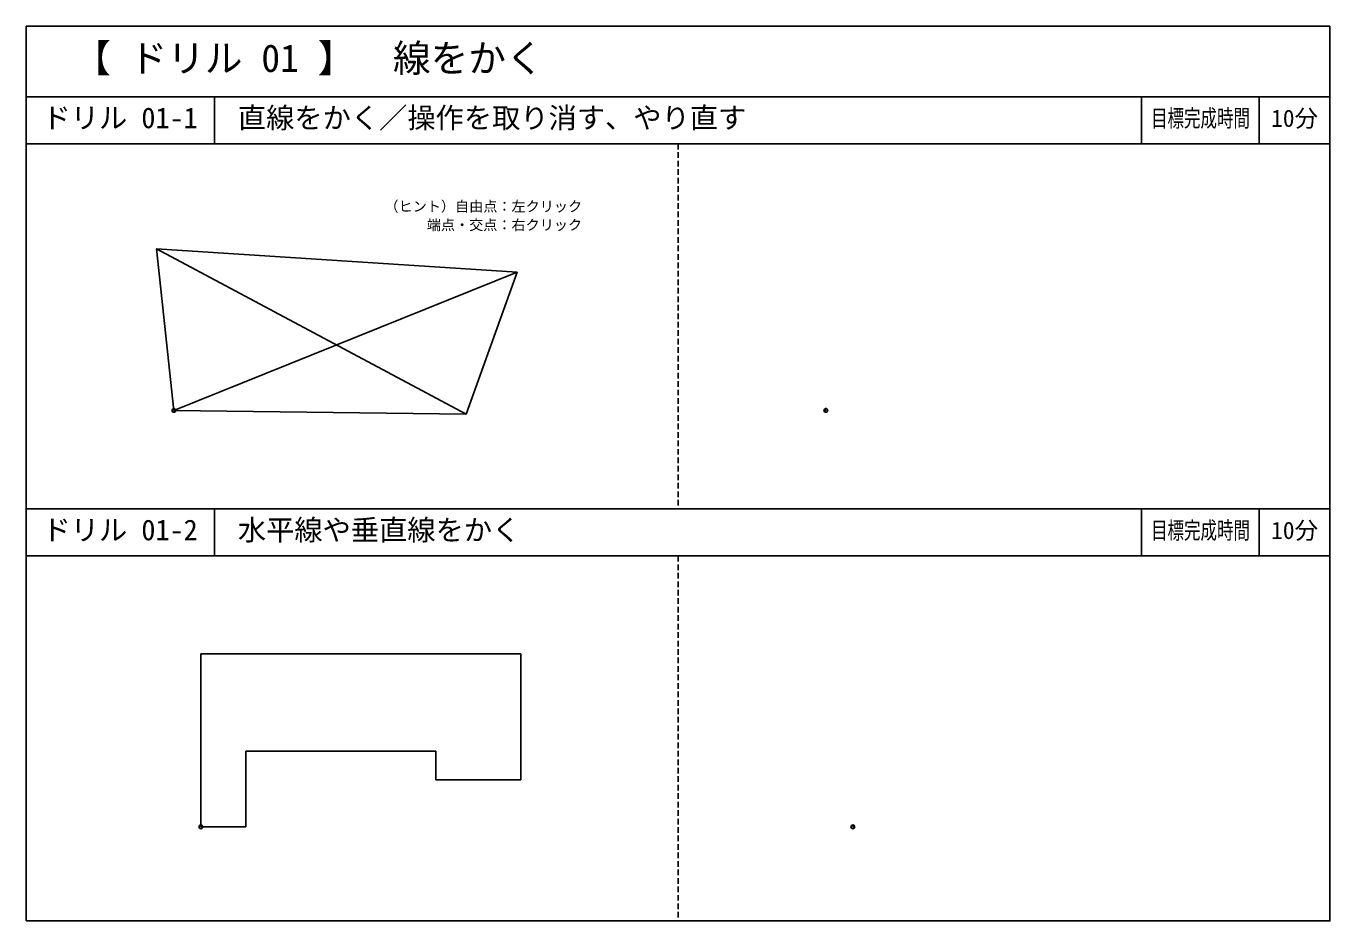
# Model space of a CAD drawing. Units: millimetres on the paper, with parts at other scales. Extents: x -138 to 138, y -95 to 95.
import ezdxf
from ezdxf.enums import TextEntityAlignment as Align

# ---------------------------------------------------------------- set-up
doc = ezdxf.new("R2010")
doc.units = ezdxf.units.MM
doc.header["$PDMODE"] = 32
doc.header["$PDSIZE"] = 0.8
doc.linetypes.add('DASHED1', pattern=[1.8, 1.2, -0.6])
doc.layers.add('E-0', color=7, linetype='Continuous')
doc.layers.add('F-0', color=7, linetype='Continuous')
doc.styles.add('ＭＳ ゴシック', font='')
doc.styles.get('ＭＳ ゴシック').set_extended_font_data('MS Gothic')

msp = doc.modelspace()

# ---------------------------------------------------------------- linework, layer by layer
at = {"layer": 'E-0'}
for p, q in [((-110.792, 47.733), (-45.028, 12.606)), ((-107.095, 13.398), (-110.792, 47.733)), ((-107.095, 13.398), (-34.199, 42.715)), ((-51.461, -58.934), (-91.816, -58.934))]:
    msp.add_line(p, q, dxfattribs=at)
for points in [[(-110.792, 47.733), (-34.199, 42.715), (-45.028, 12.606), (-107.095, 13.398)], [(-101.349, -75.018), (-101.349, -38.306), (-33.394, -38.306), (-33.394, -65.03), (-51.461, -65.03), (-51.461, -58.934)], [(-91.816, -58.934), (-91.816, -75.018), (-101.349, -75.018)]]:
    msp.add_lwpolyline(points, dxfattribs=at)
at = {"layer": 'E-0', "color": 3}
for p in [(-107.095, 13.398), (31.405, 13.398), (-101.349, -75.018), (37.151, -75.018)]:
    msp.add_point(p, dxfattribs=at)
at = {"layer": 'F-0', "color": 6}
for p, q in [((-138.5, 95), (138.5, 95)), ((-138.5, -95), (-138.5, 95)), ((-138.5, 80), (138.5, 80))]:
    msp.add_line(p, q, dxfattribs=at)
at = {"layer": 'F-0'}
for p, q in [((-98.5, 70), (-98.5, 80)), ((98.5, 80), (98.5, 70)), ((123.5, 80), (123.5, 70)), ((-138.5, 70), (138.5, 70)), ((-138.5, -7.5), (138.5, -7.5)), ((-98.5, -17.5), (-98.5, -7.5)), ((98.5, -7.5), (98.5, -17.5)), ((123.5, -7.5), (123.5, -17.5)), ((-138.5, -17.5), (138.5, -17.5))]:
    msp.add_line(p, q, dxfattribs=at)
at = {"layer": 'F-0', "linetype": 'DASHED1'}
for p, q in [((0, 70), (0, -7.5)), ((0, -17.5), (0, -95))]:
    msp.add_line(p, q, dxfattribs=at)
at = {"layer": 'F-0', "color": 6}
msp.add_lwpolyline([(138.5, 95), (138.5, -95), (-138.5, -95)], dxfattribs=at)

# ---------------------------------------------------------------- texts
at = {"layer": 'E-0', "color": 3, "style": 'ＭＳ ゴシック'}
for s, p in [('（ヒント）自由点：左クリック', (-62.361, 54.963)), ('\u3000\u3000\u3000端点・交点：右クリック', (-62.361, 51.025))]:
    msp.add_text(s, height=2.199, dxfattribs=at).set_placement(p, align=Align.BOTTOM_LEFT)
at = {"layer": 'F-0', "style": 'ＭＳ ゴシック'}
for s, height, p in [('【 ドリル 01 】\u3000線をかく', 5.865, (-128.5, 83.5)), ('ドリル 01-1', 4.399, (-135, 72)), ('直線をかく／操作を取り消す、やり直す', 4.399, (-93.5, 72)), ('10分', 3.666, (126, 72.5)), ('ドリル 01-2', 4.399, (-135, -15.5)), ('水平線や垂直線をかく', 4.399, (-93.5, -15.5)), ('10分', 3.666, (126, -15))]:
    msp.add_text(s, height=height, dxfattribs=at).set_placement(p, align=Align.BOTTOM_LEFT)
at = {"layer": 'F-0', "style": 'ＭＳ ゴシック', "width": 0.7}
for p in [(100.5, 72.5), (100.5, -15)]:
    msp.add_text('目標完成時間', height=3.666, dxfattribs=at).set_placement(p, align=Align.BOTTOM_LEFT)

doc.saveas('drawing.dxf')
